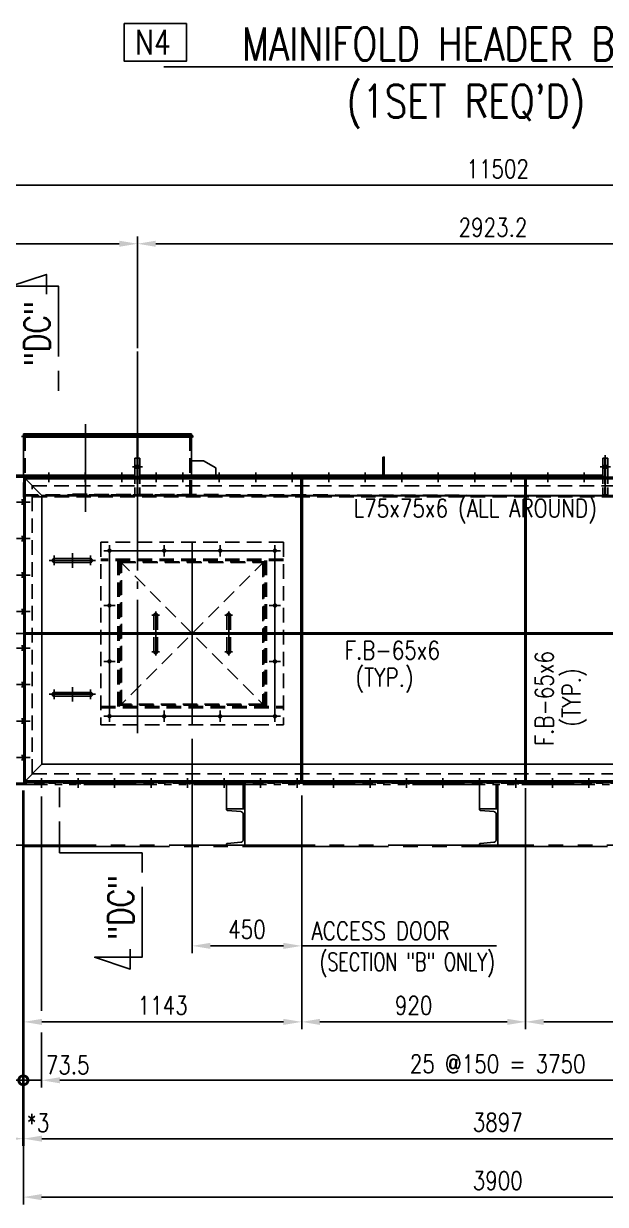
# Model space of a CAD drawing. Header units: millimetres. Extents: x 0 to 232280, y -26939 to 23794.
# Drawn here: x 35560 to 37952, y 7530 to 12382 of the extents above; entities that cross this region are included whole.
import ezdxf
from ezdxf.enums import TextEntityAlignment as Align

# ---------------------------------------------------------------- set-up
doc = ezdxf.new("R2010")
doc.units = ezdxf.units.MM
doc.header["$LTSCALE"] = 30
for name, pattern in [('JNK-CENTER', [34, 30, -1.5, 1, -1.5]), ('JNK-HIDDEN', [3, 2, -1]), ('JNK-PHANTOM', [15, 10, -1, 1, -1, 1, -1]), ('PHA', [30, 20, -2, 2, -2, 2, -2])]:
    doc.linetypes.add(name, pattern=pattern)
for name, color, linetype in [('CEN-R', 1, 'JNK-CENTER'), ('CON-C', 4, 'Continuous'), ('CON-G', 3, 'Continuous'), ('CON-W', 7, 'Continuous'), ('Dim-W', 7, 'Continuous'), ('HID-Y', 2, 'JNK-HIDDEN'), ('PAN-W', 6, 'PHA'), ('PHA-M', 6, 'JNK-PHANTOM'), ('RET PL', 2, 'Continuous'), ('STL-OBJT', 7, 'Continuous'), ('TXT-Y', 2, 'Continuous'), ('TXTT-C', 4, 'Continuous')]:
    doc.layers.add(name, color=color, linetype=linetype)
doc.styles.add('SIMPLEX', font='simplex.shx', dxfattribs={"width": 0.8})
doc.dimstyles.new('DIM30', dxfattribs={"dimscale": 30, "dimtxt": 2.5, "dimasz": 2.5, "dimexe": 1, "dimexo": 1, "dimgap": 1, "dimtad": 1, "dimdec": 0, "dimdsep": 46, "dimtxsty": 'SIMPLEX', "dimcen": 0, "dimclrd": 7, "dimclre": 7, "dimclrt": 2, "dimadec": 1, "dimazin": 2, "dimtfac": 1, "dimtdec": 0, "dimtix": 1, "dimtmove": 2, "dimatfit": 0, "dimfxl": 1, "dimtolj": 1, "dimtzin": 0, "dimarcsym": 0})

# ---------------------------------------------------------------- blocks, each defined once
blk = doc.blocks.new('A$C22F44257')
at = {"layer": 'CEN-R'}
blk.add_line((0, 14), (0, -17.5), dxfattribs=at)
at = {"layer": 'HID-Y'}
for p, q in [((-9, 0), (-9, -6)), ((9, 0), (9, -6))]:
    blk.add_line(p, q, dxfattribs=at)
blk = doc.blocks.new('A$C1E9C7F7A')
at = {"layer": 'Dim-W'}
blk.add_solid([(-9, 31), (-9, 17), (9, 31), (9, 17)], dxfattribs=at)
at = {"layer": 'STL-OBJT', "rotation": 180}
for p in [(0, 25), (0, 17)]:
    blk.add_blockref('A$C22F44257', p, dxfattribs=at)
blk = doc.blocks.new('A$C114C44F1')
at = {"layer": 'CEN-R'}
for p, q in [((-20, 75), (20, 75)), ((0, 95), (0, -95)), ((-30, 0), (30, 0)), ((-20, -75), (20, -75))]:
    blk.add_line(p, q, dxfattribs=at)
at = {"layer": 'CON-G'}
for p, q in [((-8, 75), (-8, -75)), ((8, 75), (8, -75))]:
    blk.add_line(p, q, dxfattribs=at)
for centre, start, end in [((0, 75), 0, 180), ((0, -75), 180, 0)]:
    blk.add_arc(centre, 8, start, end, dxfattribs=at)
blk = doc.blocks.new('A$C5131672C')
at = {"layer": 'CEN-R', "ltscale": 0.7}
blk.add_line((55.5, 0), (0, 0), dxfattribs=at)
at = {"layer": 'Dim-W'}
for p, q in [((35.2, 9), (20.2, 9)), ((35.2, -9), (20.2, -9))]:
    blk.add_line(p, q, dxfattribs=at)
blk.add_solid([(20.2, 9), (35.2, 9), (20.2, -9), (35.2, -9)], dxfattribs=at)
blk = doc.blocks.new('A$C2E0A1381')
at = {"layer": 'CEN-R', "ltscale": 0.7}
blk.add_line((27.7, -120), (-27.7, -120), dxfattribs=at)
at = {"layer": 'Dim-W'}
for p, q in [((7.5, -111), (-7.5, -111)), ((7.5, -129), (-7.5, -129))]:
    blk.add_line(p, q, dxfattribs=at)
blk.add_solid([(-7.5, -111), (7.5, -111), (-7.5, -129), (7.5, -129)], dxfattribs=at)
for p in [(-27.7, -270), (-27.7, -420), (-27.7, -570), (-27.7, -720), (-27.7, -870), (-27.7, -1020), (-27.7, -1170)]:
    blk.add_blockref('A$C5131672C', p, dxfattribs=at)
blk = doc.blocks.new('SECMARK2')
at = {"layer": 'CON-C'}
blk.add_line((0, 0), (-2.72, 0), dxfattribs=at)
blk.add_lwpolyline([(-4.67, 0), (-14.32, 0), (-14.32, 6.51), (-15.93, 1.64), (-13.23, 1.64)], dxfattribs=at)
at = {"layer": 'CON-C', "style": 'SIMPLEX', "width": 0.8}
blk.add_attdef('TAG', (-12.98, 1.18), '', height=3.5, dxfattribs=at)
blk = doc.blocks.new('A$C4B907FC6')
at = {"layer": 'CON-C'}
for p, q in [((0, 0), (0, -81.5)), ((0, -140), (0, -268.2)), ((339.3, -268.2), (0, -268.2))]:
    blk.add_line(p, q, dxfattribs=at)
blk = doc.blocks.new('A$C7D94799A')
at = {"layer": 'CON-W'}
h = blk.add_hatch(color=256, dxfattribs=at)
h.paths.add_polyline_path([(-1.5, 49), (-10.5, 49), (-10.5, 40), (-1.5, 40)])
h.paths.add_polyline_path([(10.5, 49), (1.5, 49), (1.5, 40), (10.5, 40)])
h.paths.add_polyline_path([(10.5, 40), (1.5, 40), (1.5, 31), (10.5, 31)])
h.paths.add_polyline_path([(-1.5, 40), (-7, 40), (-10.5, 40), (-10.5, 31), (-1.5, 31)])
at = {"layer": 'CEN-R'}
for p, q in [((0, 87.7), (0, -83.3)), ((-21, 40), (21, 40))]:
    blk.add_line(p, q, dxfattribs=at)
at = {"layer": 'CON-G'}
for p, q in [((-10.5, 75), (10.5, 75)), ((-10.5, 0), (-10.5, 75)), ((-1.5, 0), (-1.5, 75)), ((1.5, 0), (1.5, 75)), ((10.5, 0), (10.5, 75)), ((-1.5, -3), (-1.5, 0)), ((1.5, -3), (1.5, 0))]:
    blk.add_line(p, q, dxfattribs=at)
at = {"layer": 'HID-Y', "ltscale": 0.5}
for p, q in [((-10.5, -75), (-10.5, 0)), ((10.5, -75), (10.5, 0)), ((-1.5, -75), (-1.5, -3)), ((1.5, -75), (1.5, -3))]:
    blk.add_line(p, q, dxfattribs=at)
at = {"layer": 'HID-Y'}
blk.add_line((-10.5, -75), (10.5, -75), dxfattribs=at)
blk = doc.blocks.new('*D510')
at = {"layer": 'DEFPOINTS', "color": 0, "transparency": 16777216}
for p in [(35559.3, 9242.5), (39459.3, 7559.5), (39459.3, 7559.5)]:
    blk.add_point(p, dxfattribs=at)
at = {"layer": 'Dim-W', "color": 7, "lineweight": -2, "transparency": 16777216}
for p, q in [((35559.3, 9212.5), (35559.3, 7529.5)), ((35634.3, 7559.5), (39384.3, 7559.5))]:
    blk.add_line(p, q, dxfattribs=at)
at = {"layer": 'Dim-W', "color": 7, "transparency": 16777216}
for points in [[(35634.3, 7572), (35634.3, 7547), (35559.3, 7559.5)], [(39384.3, 7572), (39384.3, 7547), (39459.3, 7559.5)]]:
    blk.add_solid(points, dxfattribs=at)
at = {"layer": 'Dim-W', "color": 2, "transparency": 16777216, "insert": (37509.3, 7627), "char_height": 75, "attachment_point": 5, "style": 'SIMPLEX'}
blk.add_mtext('\\A1;3900', dxfattribs=at)
blk = doc.blocks.new('*D511')
at = {"layer": 'DEFPOINTS', "color": 0, "transparency": 16777216}
for p in [(35557.8, 9260.5), (35560.8, 9260.5), (35560.8, 7799.5)]:
    blk.add_point(p, dxfattribs=at)
at = {"layer": 'Dim-W', "color": 7, "lineweight": -2, "transparency": 16777216}
for p, q in [((35557.8, 9230.5), (35557.8, 7769.5)), ((35560.8, 9230.5), (35560.8, 7769.5)), ((35482.8, 7799.5), (35407.8, 7799.5)), ((35557.8, 7799.5), (35560.8, 7799.5)), ((35635.8, 7799.5), (35710.8, 7799.5))]:
    blk.add_line(p, q, dxfattribs=at)
at = {"layer": 'Dim-W', "color": 7, "transparency": 16777216}
for points in [[(35482.8, 7812), (35482.8, 7787), (35557.8, 7799.5)], [(35635.8, 7812), (35635.8, 7787), (35560.8, 7799.5)]]:
    blk.add_solid(points, dxfattribs=at)
at = {"layer": 'Dim-W', "color": 2, "transparency": 16777216, "insert": (35619.7, 7927.3), "char_height": 75, "attachment_point": 5, "style": 'SIMPLEX'}
blk.add_mtext('\\A1;\\P*3', dxfattribs=at)
blk = doc.blocks.new('_DotSmall')
at = {"color": 0, "linetype": 'ByBlock', "const_width": 0.5}
blk.add_lwpolyline([(-0.0625, 0, 1), (0.0625, 0, 1)], format="xyb", close=True, dxfattribs=at)
blk = doc.blocks.new('*D512')
at = {"layer": 'DEFPOINTS', "color": 0, "transparency": 16777216}
for p in [(35560.8, 9260.5), (35634.3, 9235), (35634.3, 8039.5)]:
    blk.add_point(p, dxfattribs=at)
at = {"layer": 'Dim-W', "color": 7, "lineweight": -2, "transparency": 16777216}
for p, q in [((35560.8, 9230.5), (35560.8, 8009.5)), ((35634.3, 9205), (35634.3, 8324.3)), ((35634.3, 8236.1), (35634.3, 8222.1)), ((35634.3, 8161.8), (35634.3, 8009.5)), ((35560.8, 8039.5), (35485.8, 8039.5)), ((35560.8, 8039.5), (35634.3, 8039.5)), ((35709.3, 8039.5), (35784.3, 8039.5))]:
    blk.add_line(p, q, dxfattribs=at)
at = {"layer": 'Dim-W', "color": 7, "transparency": 16777216}
blk.add_solid([(35709.3, 8052), (35709.3, 8027), (35634.3, 8039.5)], dxfattribs=at)
at = {"layer": 'Dim-W', "color": 7, "lineweight": -2, "transparency": 16777216, "xscale": 75, "yscale": 75, "zscale": 75}
blk.add_blockref('_DotSmall', (35560.8, 8039.5), dxfattribs=at)
at = {"layer": 'Dim-W', "color": 2, "transparency": 16777216, "insert": (35741.7, 8165.3), "char_height": 75, "attachment_point": 5, "style": 'SIMPLEX'}
blk.add_mtext('\\A1;\\P73.5', dxfattribs=at)
blk = doc.blocks.new('*D513')
at = {"layer": 'DEFPOINTS', "color": 0, "transparency": 16777216}
for p in [(35484.3, 9235), (35557.8, 9260.5), (35484.3, 8039.5)]:
    blk.add_point(p, dxfattribs=at)
at = {"layer": 'Dim-W', "color": 7, "lineweight": -2, "transparency": 16777216}
for p, q in [((35557.8, 9230.5), (35557.8, 8077)), ((35484.3, 9205), (35484.3, 8324.3)), ((35484.3, 8249.8), (35484.3, 8222.1)), ((35484.3, 8161.8), (35484.3, 8009.5)), ((35409.3, 8039.5), (35334.3, 8039.5)), ((35598.3, 8039.5), (35632.8, 8039.5))]:
    blk.add_line(p, q, dxfattribs=at)
at = {"layer": 'Dim-W', "color": 7, "transparency": 16777216}
blk.add_solid([(35409.3, 8052), (35409.3, 8027), (35484.3, 8039.5)], dxfattribs=at)
at = {"layer": 'Dim-W', "color": 7, "lineweight": -2, "transparency": 16777216, "xscale": 75, "yscale": 75, "zscale": 75, "rotation": 180}
blk.add_blockref('_DotSmall', (35557.8, 8039.5), dxfattribs=at)
at = {"layer": 'Dim-W', "color": 2, "transparency": 16777216, "insert": (35409.3, 8027), "char_height": 75, "attachment_point": 5, "style": 'SIMPLEX'}
blk.add_mtext('\\A1;\\P73.5', dxfattribs=at)
blk = doc.blocks.new('*D370')
at = {"layer": 'DEFPOINTS', "color": 0, "transparency": 16777216}
for p in [(35560.8, 7799.5), (35560.8, 7799.5), (39457.8, 7799.5)]:
    blk.add_point(p, dxfattribs=at)
at = {"layer": 'Dim-W', "color": 7, "lineweight": -2, "transparency": 16777216}
blk.add_line((39382.8, 7799.5), (35635.8, 7799.5), dxfattribs=at)
at = {"layer": 'Dim-W', "color": 7, "transparency": 16777216}
for points in [[(35635.8, 7812), (35635.8, 7787), (35560.8, 7799.5)], [(39382.8, 7812), (39382.8, 7787), (39457.8, 7799.5)]]:
    blk.add_solid(points, dxfattribs=at)
at = {"layer": 'Dim-W', "color": 2, "transparency": 16777216, "insert": (37509.3, 7867), "char_height": 75, "attachment_point": 5, "style": 'SIMPLEX'}
blk.add_mtext('\\A1;3897', dxfattribs=at)
blk = doc.blocks.new('*D371')
at = {"layer": 'DEFPOINTS', "color": 0, "transparency": 16777216}
for p in [(35634.3, 8039.5), (35634.3, 8039.5), (39384.3, 8039.5)]:
    blk.add_point(p, dxfattribs=at)
at = {"layer": 'Dim-W', "color": 7, "lineweight": -2, "transparency": 16777216}
blk.add_line((39309.3, 8039.5), (35709.3, 8039.5), dxfattribs=at)
at = {"layer": 'Dim-W', "color": 7, "transparency": 16777216}
for points in [[(35709.3, 8052), (35709.3, 8027), (35634.3, 8039.5)], [(39309.3, 8052), (39309.3, 8027), (39384.3, 8039.5)]]:
    blk.add_solid(points, dxfattribs=at)
at = {"layer": 'Dim-W', "color": 2, "transparency": 16777216, "insert": (37509.3, 8107), "char_height": 75, "attachment_point": 5, "style": 'SIMPLEX'}
blk.add_mtext('\\A1;25 @150 = 3750', dxfattribs=at)
blk = doc.blocks.new('*D377')
at = {"layer": 'DEFPOINTS', "color": 0, "transparency": 16777216}
for p in [(36253.3, 9473.1), (36703.6, 9239.5), (36703.6, 8591.8)]:
    blk.add_point(p, dxfattribs=at)
at = {"layer": 'Dim-W', "color": 7, "lineweight": -2, "transparency": 16777216}
for p, q in [((36253.3, 9443.1), (36253.3, 8561.8)), ((36703.6, 9209.5), (36703.6, 8561.8)), ((36328.3, 8591.8), (36628.6, 8591.8))]:
    blk.add_line(p, q, dxfattribs=at)
at = {"layer": 'Dim-W', "color": 7, "transparency": 16777216}
for points in [[(36328.3, 8604.3), (36328.3, 8579.3), (36253.3, 8591.8)], [(36628.6, 8604.3), (36628.6, 8579.3), (36703.6, 8591.8)]]:
    blk.add_solid(points, dxfattribs=at)
at = {"layer": 'Dim-W', "color": 2, "transparency": 16777216, "insert": (36478.4, 8659.3), "char_height": 75, "attachment_point": 5, "style": 'SIMPLEX'}
blk.add_mtext('\\A1;450', dxfattribs=at)
blk = doc.blocks.new('*D517')
at = {"layer": 'DEFPOINTS', "color": 0, "transparency": 16777216}
for p in [(36703.6, 9209.5), (35560.8, 8283.1), (35560.8, 8279.5)]:
    blk.add_point(p, dxfattribs=at)
at = {"layer": 'Dim-W', "color": 7, "lineweight": -2, "transparency": 16777216}
for p, q in [((36703.6, 9179.5), (36703.6, 8249.5)), ((35560.8, 8253.1), (35560.8, 8249.5)), ((36628.6, 8279.5), (35635.8, 8279.5))]:
    blk.add_line(p, q, dxfattribs=at)
at = {"layer": 'Dim-W', "color": 7, "transparency": 16777216}
for points in [[(35635.8, 8292), (35635.8, 8267), (35560.8, 8279.5)], [(36628.6, 8292), (36628.6, 8267), (36703.6, 8279.5)]]:
    blk.add_solid(points, dxfattribs=at)
at = {"layer": 'Dim-W', "color": 2, "transparency": 16777216, "insert": (36132.2, 8347), "char_height": 75, "attachment_point": 5, "style": 'SIMPLEX'}
blk.add_mtext('\\A1;1143', dxfattribs=at)
blk = doc.blocks.new('*D378')
at = {"layer": 'DEFPOINTS', "color": 0, "transparency": 16777216}
for p in [(37623.6, 9269.5), (36703.6, 8279.5), (36703.6, 8279.5)]:
    blk.add_point(p, dxfattribs=at)
at = {"layer": 'Dim-W', "color": 7, "lineweight": -2, "transparency": 16777216}
for p, q in [((37623.6, 9239.5), (37623.6, 8249.5)), ((37548.6, 8279.5), (36778.6, 8279.5))]:
    blk.add_line(p, q, dxfattribs=at)
at = {"layer": 'Dim-W', "color": 7, "transparency": 16777216}
for points in [[(36778.6, 8292), (36778.6, 8267), (36703.6, 8279.5)], [(37548.6, 8292), (37548.6, 8267), (37623.6, 8279.5)]]:
    blk.add_solid(points, dxfattribs=at)
at = {"layer": 'Dim-W', "color": 2, "transparency": 16777216, "insert": (37163.6, 8347), "char_height": 75, "attachment_point": 5, "style": 'SIMPLEX'}
blk.add_mtext('\\A1;920', dxfattribs=at)
blk = doc.blocks.new('*D379')
at = {"layer": 'DEFPOINTS', "color": 0, "transparency": 16777216}
for p in [(38543.6, 9269.5), (37623.6, 8279.5), (37623.6, 8279.5)]:
    blk.add_point(p, dxfattribs=at)
at = {"layer": 'Dim-W', "color": 7, "lineweight": -2, "transparency": 16777216}
for p, q in [((38543.6, 9239.5), (38543.6, 8249.5)), ((38468.6, 8279.5), (37698.6, 8279.5))]:
    blk.add_line(p, q, dxfattribs=at)
at = {"layer": 'Dim-W', "color": 7, "transparency": 16777216}
for points in [[(37698.6, 8292), (37698.6, 8267), (37623.6, 8279.5)], [(38468.6, 8292), (38468.6, 8267), (38543.6, 8279.5)]]:
    blk.add_solid(points, dxfattribs=at)
at = {"layer": 'Dim-W', "color": 2, "transparency": 16777216, "insert": (38083.6, 8347), "char_height": 75, "attachment_point": 5, "style": 'SIMPLEX'}
blk.add_mtext('\\A1;920', dxfattribs=at)
blk = doc.blocks.new('*D518')
at = {"layer": 'DEFPOINTS', "color": 0, "transparency": 16777216}
for p in [(31758.3, 11717), (31758.3, 10595.5), (43260.3, 10585.5)]:
    blk.add_point(p, dxfattribs=at)
at = {"layer": 'Dim-W', "color": 7, "lineweight": -2, "transparency": 16777216}
for p, q in [((31758.3, 10625.5), (31758.3, 11747)), ((43260.3, 10615.5), (43260.3, 11747)), ((43185.3, 11717), (31833.3, 11717))]:
    blk.add_line(p, q, dxfattribs=at)
at = {"layer": 'Dim-W', "color": 7, "transparency": 16777216}
for points in [[(31833.3, 11729.5), (31833.3, 11704.5), (31758.3, 11717)], [(43185.3, 11729.5), (43185.3, 11704.5), (43260.3, 11717)]]:
    blk.add_solid(points, dxfattribs=at)
at = {"layer": 'Dim-W', "color": 2, "transparency": 16777216, "insert": (37509.3, 11784.5), "char_height": 75, "attachment_point": 5, "style": 'SIMPLEX'}
blk.add_mtext('\\A1;11502', dxfattribs=at)
blk = doc.blocks.new('*D386')
at = {"layer": 'DEFPOINTS', "color": 0, "transparency": 16777216}
for p in [(38951.5, 11477), (36028.3, 11035.2), (38951.5, 11019.4)]:
    blk.add_point(p, dxfattribs=at)
at = {"layer": 'Dim-W', "color": 7, "lineweight": -2, "transparency": 16777216}
for p, q in [((36028.3, 11065.2), (36028.3, 11507)), ((38951.5, 11049.4), (38951.5, 11507)), ((36103.3, 11477), (38876.5, 11477))]:
    blk.add_line(p, q, dxfattribs=at)
at = {"layer": 'Dim-W', "color": 7, "transparency": 16777216}
for points in [[(36103.3, 11489.5), (36103.3, 11464.5), (36028.3, 11477)], [(38876.5, 11489.5), (38876.5, 11464.5), (38951.5, 11477)]]:
    blk.add_solid(points, dxfattribs=at)
at = {"layer": 'Dim-W', "color": 2, "transparency": 16777216, "insert": (37489.9, 11544.5), "char_height": 75, "attachment_point": 5, "style": 'SIMPLEX'}
blk.add_mtext('\\A1;2923.2', dxfattribs=at)
blk = doc.blocks.new('*D387')
at = {"layer": 'DEFPOINTS', "color": 0, "transparency": 16777216}
for p in [(36028.3, 11477), (33382.3, 11074.6), (36028.3, 11017.9)]:
    blk.add_point(p, dxfattribs=at)
at = {"layer": 'Dim-W', "color": 7, "lineweight": -2, "transparency": 16777216}
for p, q in [((33382.3, 11104.6), (33382.3, 11507)), ((36028.3, 11047.9), (36028.3, 11507)), ((33457.3, 11477), (35953.3, 11477))]:
    blk.add_line(p, q, dxfattribs=at)
at = {"layer": 'Dim-W', "color": 7, "transparency": 16777216}
for points in [[(33457.3, 11489.5), (33457.3, 11464.5), (33382.3, 11477)], [(35953.3, 11489.5), (35953.3, 11464.5), (36028.3, 11477)]]:
    blk.add_solid(points, dxfattribs=at)
at = {"layer": 'Dim-W', "color": 2, "transparency": 16777216, "insert": (34705.3, 11544.5), "char_height": 75, "attachment_point": 5, "style": 'SIMPLEX'}
blk.add_mtext('\\A1;2646', dxfattribs=at)
blk = doc.blocks.new('A$C1AD52F16')
at = {"layer": 'CEN-R'}
blk.add_line((0, 77.6), (0, -3.8), dxfattribs=at)
at = {"layer": 'CON-G'}
blk.add_lwpolyline([(-3, 75), (3, 75), (3, 0), (-3, 0)], close=True, dxfattribs=at)
blk = doc.blocks.new('A$C5646093A')
at = {"layer": 'CON-G'}
blk.add_blockref('A$C1AD52F16', (0, 0), dxfattribs=at)
blk = doc.blocks.new('A$C19985C0F')
at = {"layer": 'CEN-R'}
for p, q in [((363.5, 340), (-363.5, 340)), ((-340, 363.5), (-340, -363.5)), ((-115, 316.5), (-115, 363.5)), ((0, -375), (0, 375)), ((115, 316.5), (115, 363.5)), ((340, 363.5), (340, -363.5)), ((-316.5, 115), (-363.5, 115)), ((316.5, 115), (363.5, 115)), ((-150, 90.3), (-150, -90.3)), ((150, 90.3), (150, -90.3)), ((375, 0), (-375, 0)), ((-316.5, -115), (-363.5, -115)), ((316.5, -115), (363.5, -115)), ((-115, -363.5), (-115, -316.5)), ((115, -363.5), (115, -316.5)), ((363.5, -340), (-363.5, -340))]:
    blk.add_line(p, q, dxfattribs=at)
at = {"layer": 'CON-G'}
blk.add_circle((-340, -340), 6, dxfattribs=at)
at = {"layer": 'HID-Y'}
for p, q in [((375, 375), (-375, 375)), ((-375, 375), (-375, -375)), ((375, 375), (375, -375)), ((375, 306), (-375, 306)), ((375, 300), (-375, 300)), ((-306, 300), (-306, -300)), ((-300, 300), (-300, -300)), ((300, 300), (-300, -300)), ((-300, 300), (300, -300)), ((300, 300), (300, -300)), ((306, 300), (306, -300)), ((-165.3, 75), (-134.7, 75)), ((165.3, 75), (134.7, 75)), ((-165.3, -75), (-134.7, -75)), ((165.3, -75), (134.7, -75)), ((-375, -300), (375, -300)), ((-375, -306), (375, -306)), ((-375, -375), (375, -375))]:
    blk.add_line(p, q, dxfattribs=at)
for points in [[(-294, 294), (294, 294), (294, -294), (-294, -294)], [(-291, 291), (291, 291), (291, -291), (-291, -291)]]:
    blk.add_lwpolyline(points, close=True, dxfattribs=at)
for points in [[(-158, 75), (-158, -75, 1), (-142, -75), (-142, 75, 1)], [(158, 75), (158, -75, -1), (142, -75), (142, 75, -1)]]:
    blk.add_lwpolyline(points, format="xyb", close=True, dxfattribs=at)
for centre in [(-340, 340), (-115, 340), (115, 340), (340, 340), (-340, 115), (340, 115), (-340, -115), (340, -115), (-115, -340), (115, -340), (340, -340)]:
    blk.add_circle(centre, 6, dxfattribs=at)

msp = doc.modelspace()

# ---------------------------------------------------------------- hatches: boundary and pattern name
at = {"layer": 'CON-W'}
h = msp.add_hatch(color=256, dxfattribs=at)
h.paths.add_polyline_path([(36026.81, 10569.53), (36017.81, 10569.53), (36017.81, 10560.53), (36026.81, 10560.53)])
h.paths.add_polyline_path([(36038.81, 10569.53), (36029.81, 10569.53), (36029.81, 10560.53), (36038.81, 10560.53)])
h.paths.add_polyline_path([(36038.81, 10560.53), (36029.81, 10560.53), (36029.81, 10551.53), (36038.81, 10551.53)])
h.paths.add_polyline_path([(36026.81, 10560.53), (36021.27, 10560.53), (36017.81, 10560.53), (36017.81, 10551.53), (36026.81, 10551.53)])

# ---------------------------------------------------------------- linework, layer by layer
at = {"layer": 'CEN-R'}
for p, q in [((36028.31, 11034.24), (36028.31, 10375.53)), ((36028.31, 11034.24), (36028.31, 9466.06)), ((35815.31, 10735.62), (35815.31, 10375.53)), ((36258.26, 10685.53), (35551.11, 10685.53)), ((36253.26, 10690.53), (36253.26, 10680.53)), ((36007.31, 10560.53), (36049.31, 10560.53)), ((44239.59, 9875.51), (31836.61, 9875.51))]:
    msp.add_line(p, q, dxfattribs=at)
at = {"layer": 'CEN-R', "ltscale": 0.7}
for p, q in [((36703.56, 9269.53), (36703.56, 10511.53)), ((37623.56, 9269.53), (37623.56, 10511.53))]:
    msp.add_line(p, q, dxfattribs=at)
at = {"layer": 'CON-C'}
msp.add_lwpolyline([(36229.74, 12381.52), (36229.74, 12227.16), (35974.24, 12227.16), (35974.24, 12381.52)], close=True, dxfattribs=at)
at = {"layer": 'CON-G'}
for p, q in [((35557.35, 10688.53), (36253.26, 10688.53)), ((35557.35, 10682.53), (36253.26, 10682.53)), ((35560.35, 10525.53), (35560.35, 10695.53)), ((35560.35, 10695.53), (36026.81, 10695.53)), ((36026.81, 10520.53), (36026.81, 10695.53)), ((36029.81, 10695.53), (36250.26, 10695.53)), ((36029.81, 10520.53), (36029.81, 10695.53)), ((36250.26, 10525.53), (36250.26, 10695.53)), ((36017.81, 10520.53), (36017.81, 10595.53)), ((36017.81, 10595.53), (36028.31, 10595.53)), ((36028.31, 10595.53), (36038.81, 10595.53)), ((36038.81, 10520.53), (36038.81, 10595.53)), ((31761.31, 10517.53), (39457.81, 10517.53)), ((34382.31, 10520.53), (37950.41, 10520.53)), ((36017.81, 10525.53), (34392.81, 10525.53)), ((35560.81, 9263.53), (35560.81, 10517.53)), ((35560.81, 10517.53), (35635.81, 10442.53)), ((35560.81, 10517.53), (35635.81, 10442.53)), ((35566.81, 10511.53), (39451.81, 10511.53)), ((35566.81, 9269.53), (35566.81, 10511.53)), ((36960.81, 10525.53), (36038.81, 10525.53)), ((37941.41, 10525.53), (36960.81, 10525.53)), ((35635.81, 10442.53), (39382.81, 10442.53)), ((35635.81, 9338.53), (35635.81, 10442.53)), ((35566.81, 9878.51), (36253.31, 9878.51)), ((36253.31, 9872.51), (35566.81, 9872.51)), ((36253.31, 9878.51), (36700.56, 9878.51)), ((36700.56, 9872.51), (36253.31, 9872.51)), ((36706.56, 9878.51), (37620.56, 9878.51)), ((37620.56, 9872.51), (36706.56, 9872.51)), ((37626.56, 9878.51), (38540.56, 9878.51)), ((38540.56, 9872.51), (37626.56, 9872.51)), ((35635.81, 9338.53), (35560.81, 9263.53)), ((35635.81, 9338.53), (39382.81, 9338.53)), ((35566.81, 9269.53), (36020.81, 9269.53)), ((35965.91, 9269.53), (39451.81, 9269.53)), ((35560.81, 9263.53), (36026.81, 9263.53)), ((36026.81, 9263.53), (39457.81, 9263.53))]:
    msp.add_line(p, q, dxfattribs=at)
at = {"layer": 'CON-G', "flags": 128}
msp.add_lwpolyline([(36250.26, 10585.53), (36300.26, 10585.53), (36350.26, 10555.53), (36350.26, 10525.53), (36250.26, 10525.53), (36250.26, 10585.53)], dxfattribs=at)
at = {"layer": 'CON-G'}
for points in [[(36706.56, 9269.53), (36700.56, 9269.53), (36700.56, 10511.53), (36706.56, 10511.53)], [(37626.56, 9269.53), (37620.56, 9269.53), (37620.56, 10511.53), (37626.56, 10511.53)]]:
    msp.add_lwpolyline(points, close=True, dxfattribs=at)
msp.add_arc((36253.26, 10685.53), 3, 270, 90, dxfattribs=at)
at = {"layer": 'CON-W'}
msp.add_line((36703.56, 8591.81), (37504.01, 8591.81), dxfattribs=at)
at = {"layer": 'Dim-W'}
msp.add_line((35634.31, 8236.13), (35634.31, 8009.53), dxfattribs=at)
at = {"layer": 'HID-Y'}
for p, q in [((35560.35, 10688.53), (35560.35, 10682.53)), ((35566.35, 10445.53), (35566.35, 10695.53)), ((36244.26, 10445.53), (36244.26, 10695.53)), ((36250.26, 10688.53), (36250.26, 10682.53)), ((35560.35, 10435.53), (35560.35, 10525.53)), ((35566.35, 10445.53), (35566.35, 10525.53)), ((35595.81, 10482.53), (39422.81, 10482.53)), ((35595.81, 9298.53), (35595.81, 10482.53)), ((36250.26, 10445.53), (36250.26, 10525.53)), ((35560.35, 10445.53), (36250.26, 10445.53)), ((36017.81, 10445.53), (36026.81, 10445.53)), ((36029.81, 10445.53), (36038.81, 10445.53)), ((35595.81, 9298.53), (39422.81, 9298.53))]:
    msp.add_line(p, q, dxfattribs=at)
at = {"layer": 'HID-Y', "ltscale": 0.5}
for p, q in [((36017.81, 10445.53), (36017.81, 10520.53)), ((36026.81, 10445.53), (36026.81, 10520.53)), ((36029.81, 10445.53), (36029.81, 10520.53)), ((36038.81, 10445.53), (36038.81, 10520.53))]:
    msp.add_line(p, q, dxfattribs=at)
at = {"layer": 'HID-Y'}
for centre, start, end in [((35557.35, 10685.53), 270, 90), ((36253.26, 10685.53), 90, 270)]:
    msp.add_arc(centre, 3, start, end, dxfattribs=at)
at = {"layer": 'PAN-W'}
for p, q in [((36394.31, 9155.53), (36394.31, 9255.53)), ((36462.31, 9155.53), (36462.31, 9255.53)), ((36469.31, 9155.53), (36469.31, 9255.53)), ((37434.31, 9155.53), (37434.31, 9255.53)), ((37502.31, 9155.53), (37502.31, 9255.53)), ((37509.31, 9155.53), (37509.31, 9255.53)), ((31658.31, 9005.53), (43360.31, 9005.53)), ((43360.31, 8999.53), (31658.31, 8999.53))]:
    msp.add_line(p, q, dxfattribs=at)
for points in [[(36469.31, 9155.53), (36469.31, 9005.53), (36394.31, 9005.53), (36394.31, 9007.95, -0.3888787), (36398.87, 9012.93), (36453.68, 9017.73, 0.3888787), (36462.81, 9027.69), (36462.81, 9133.37, 0.3888787), (36453.68, 9143.33), (36398.87, 9148.13, -0.3888787), (36394.31, 9153.11), (36394.31, 9155.53)], [(37509.31, 9155.53), (37509.31, 9005.53), (37434.31, 9005.53), (37434.31, 9007.95, -0.3888787), (37438.87, 9012.93), (37493.68, 9017.73, 0.3888787), (37502.81, 9027.69), (37502.81, 9133.37, 0.3888787), (37493.68, 9143.33), (37438.87, 9148.13, -0.3888787), (37434.31, 9153.11), (37434.31, 9155.53)]]:
    msp.add_lwpolyline(points, format="xyb", close=True, dxfattribs=at)
at = {"layer": 'PHA-M'}
for p, q in [((31673.31, 9260.53), (43340.31, 9260.53)), ((31758.31, 9255.53), (43260.31, 9255.53))]:
    msp.add_line(p, q, dxfattribs=at)
at = {"layer": 'RET PL', "color": 6, "linetype": 'JNK-HIDDEN'}
for p, q in [((35560.81, 9266.53), (39457.81, 9266.53)), ((39454.81, 9263.53), (35563.81, 9263.53))]:
    msp.add_line(p, q, dxfattribs=at)
for points in [[(35563.81, 10440.53), (39257.31, 10440.53), (39257.31, 10437.53), (35560.81, 10437.53), (35560.81, 10437.53)], [(35560.81, 9266.53), (35560.81, 10437.53)], [(35563.81, 10440.53), (35563.81, 9263.53)], [(39454.81, 10440.53), (35761.31, 10440.53), (35761.31, 10447.53), (39457.81, 10437.53), (39457.81, 10437.53)]]:
    msp.add_lwpolyline(points, dxfattribs=at)

# ---------------------------------------------------------------- block references
msp.add_blockref('A$C19985C0F', (36253.31, 9875.51))
at = {"layer": 'CON-G', "xscale": -1, "rotation": 90}
for p in [(35760.81, 10175.51), (35760.81, 9625.51)]:
    msp.add_blockref('A$C114C44F1', p, dxfattribs=at)
at = {"layer": 'Dim-W'}
ref = msp.add_blockref('SECMARK2', (35703.18, 10873.12), dxfattribs=dict(at, xscale=-30, yscale=30, zscale=30, rotation=90))
ref.add_attrib('TAG', '"DC"', (35667.78, 10975.02), dxfattribs={"layer": 'CON-C', "height": 105, "rotation": 90, "style": 'SIMPLEX', "width": 0.8})
for name, p in [('A$C5646093A', (37039.81, 10525.53)), ('A$C7D94799A', (37951.51, 10520.53)), ('A$C1E9C7F7A', (35663.8, 10494.56)), ('A$C1E9C7F7A', (35813.8, 10494.56)), ('A$C1E9C7F7A', (35963.8, 10494.56)), ('A$C1E9C7F7A', (36104.91, 10494.56)), ('A$C1E9C7F7A', (36214.91, 10494.56)), ('A$C1E9C7F7A', (36364.91, 10494.56)), ('A$C1E9C7F7A', (36514.91, 10494.56)), ('A$C1E9C7F7A', (36664.91, 10494.56)), ('A$C1E9C7F7A', (36814.91, 10494.56)), ('A$C1E9C7F7A', (36964.91, 10494.56)), ('A$C1E9C7F7A', (37114.91, 10494.56)), ('A$C1E9C7F7A', (37264.91, 10494.56)), ('A$C1E9C7F7A', (37414.91, 10494.56)), ('A$C1E9C7F7A', (37564.91, 10494.56)), ('A$C1E9C7F7A', (37714.91, 10494.56)), ('A$C1E9C7F7A', (37864.91, 10494.56)), ('A$C2E0A1381', (35559.31, 10535.55)), ('A$C1E9C7F7A', (35634.31, 9238.56)), ('A$C1E9C7F7A', (35784.31, 9238.56)), ('A$C1E9C7F7A', (35934.31, 9238.56)), ('A$C1E9C7F7A', (36084.31, 9238.56)), ('A$C1E9C7F7A', (36234.31, 9238.56)), ('A$C1E9C7F7A', (36384.31, 9238.56)), ('A$C1E9C7F7A', (36534.31, 9238.56)), ('A$C1E9C7F7A', (36684.31, 9238.56)), ('A$C1E9C7F7A', (36834.31, 9238.56)), ('A$C1E9C7F7A', (36984.31, 9238.56)), ('A$C1E9C7F7A', (37134.31, 9238.56)), ('A$C1E9C7F7A', (37284.31, 9238.56)), ('A$C1E9C7F7A', (37434.31, 9238.56)), ('A$C1E9C7F7A', (37584.31, 9238.56)), ('A$C1E9C7F7A', (37734.31, 9238.56)), ('A$C1E9C7F7A', (37884.31, 9238.56)), ('A$C4B907FC6', (35708.4, 9242.74))]:
    msp.add_blockref(name, p, dxfattribs=at)
ref = msp.add_blockref('SECMARK2', (36047.68, 8974.57), dxfattribs=dict(at, xscale=30, yscale=30, zscale=30, rotation=90.00000000000001))
ref.add_attrib('TAG', '"DC"', (36012.28, 8616.91), dxfattribs={"layer": 'CON-C', "height": 105, "rotation": 90, "style": 'SIMPLEX', "width": 0.8})

# ---------------------------------------------------------------- texts
at = {"layer": 'CON-C', "style": 'SIMPLEX', "width": 0.8}
msp.add_attdef('N4', text='1', height=101.25, dxfattribs=at).set_placement((36092.11, 12305.01), align=Align.MIDDLE_CENTER)
at = {"layer": 'TXT-Y', "color": 2, "style": 'SIMPLEX', "width": 0.8}
msp.add_text('L75x75x6 (ALL AROUND)', height=75, dxfattribs=at).set_placement((36916.84, 10352.96))
at = {"layer": 'TXT-Y', "color": 2, "style": 'SIMPLEX'}
for s, width, p in [('F.B-65x6', 0.8, (37076.15, 9769)), ('(TYP.)', 0.8, (37044.29, 9657.93)), ('(SECTION "B" ONLY)', 0.7, (37137.69, 8488.79))]:
    msp.add_text(s, height=75, dxfattribs=dict(at, width=width)).set_placement(p, align=Align.CENTER)
at = {"layer": 'TXT-Y', "color": 2, "style": 'SIMPLEX', "width": 0.8}
for s, p in [('F.B-65x6', (37738.19, 9607.97)), ('(TYP.)', (37849.42, 9612.72))]:
    msp.add_text(s, height=75, rotation=90, dxfattribs=at).set_placement(p, align=Align.CENTER)
at = {"layer": 'TXT-Y', "style": 'SIMPLEX', "width": 0.8}
msp.add_text(' ACCESS DOOR', height=75, dxfattribs=at).set_placement((36702.57, 8616.02))
at = {"layer": 'TXTT-C', "style": 'SIMPLEX', "width": 0.8}
for s, p in [('%%U    MAINIFOLD HEADER BOX PLAN', (37378.36, 12230.57)), ("(1SET REQ'D)", (37378.36, 11995.44))]:
    msp.add_text(s, height=135, dxfattribs=at).set_placement(p, align=Align.CENTER)

# ---------------------------------------------------------------- dimensions: what is measured, and where the dimension line sits
at = {"layer": 'Dim-W'}
dim = msp.add_linear_dim(base=(31758.31, 11716.96), p1=(43260.31, 10585.53), p2=(31758.31, 10595.53), angle=180, dimstyle='DIM30', dxfattribs=at)
dim.commit()
dim.dimension.update_dxf_attribs({"geometry": '*D518', "text_midpoint": (37509.31, 11784.46)})
for base, p1, p2, picture, middle in [((36028.31, 11476.96), (33382.31, 11074.6), (36028.31, 11017.94), '*D387', (34705.31, 11544.46)), ((38951.51, 11476.96), (36028.31, 11035.18), (38951.51, 11019.37), '*D386', (37489.91, 11544.46))]:
    dim = msp.add_linear_dim(base=base, p1=p1, p2=p2, dimstyle='DIM30', override={"dimdec": 1}, dxfattribs=at)
    dim.commit()
    dim.dimension.update_dxf_attribs({"geometry": picture, "text_midpoint": middle})
for base, p1, p2, picture, middle in [((36703.56, 8591.81), (36253.31, 9473.05), (36703.56, 9239.53), '*D377', (36478.43, 8659.31)), ((36703.56, 8279.53), (37623.56, 9269.53), (36703.56, 8279.53), '*D378', (37163.56, 8347.03)), ((37623.56, 8279.53), (38543.56, 9269.53), (37623.56, 8279.53), '*D379', (38083.56, 8347.03)), ((39459.31, 7559.53), (35559.31, 9242.45), (39459.31, 7559.53), '*D510', (37509.31, 7627.03)), ((35560.81, 8279.53), (36703.56, 9209.53), (35560.81, 8283.09), '*D517', (36132.18, 8347.03)), ((35560.81, 7799.53), (39457.81, 7799.53), (35560.81, 7799.53), '*D370', (37509.31, 7867.03))]:
    dim = msp.add_linear_dim(base=base, p1=p1, p2=p2, dimstyle='DIM30', dxfattribs=at)
    dim.commit()
    dim.dimension.update_dxf_attribs({"geometry": picture, "text_midpoint": middle})
dim = msp.add_linear_dim(base=(35484.31, 8039.53), p1=(35557.81, 9260.53), p2=(35484.31, 9235.02), angle=180, text='\\X<>', dimstyle='DIM30', override={"dimdec": 1, "dimblk1": 'DotSmall', "dimsah": 1}, dxfattribs=at)
dim.commit()
dim.dimension.update_dxf_attribs({"geometry": '*D513', "text_midpoint": (35409.31, 8027.03), "dimtype": 160})
dim = msp.add_linear_dim(base=(35560.81, 7799.53), p1=(35557.81, 9260.53), p2=(35560.81, 9260.53), text='\\X*<>', dimstyle='DIM30', dxfattribs=at)
dim.commit()
dim.dimension.update_dxf_attribs({"geometry": '*D511', "text_midpoint": (35619.75, 7927.25), "dimtype": 160})
dim = msp.add_linear_dim(base=(35634.31, 8039.53), p1=(35560.81, 9260.53), p2=(35634.31, 9235.02), text='\\X<>', dimstyle='DIM30', override={"dimdec": 1, "dimblk1": 'DotSmall', "dimsah": 1}, dxfattribs=at)
dim.commit()
dim.dimension.update_dxf_attribs({"geometry": '*D512', "text_midpoint": (35741.73, 8165.3), "dimtype": 160})
dim = msp.add_linear_dim(base=(35634.31, 8039.53), p1=(39384.31, 8039.53), p2=(35634.31, 8039.53), text='25 @150 = <>', dimstyle='DIM30', dxfattribs=at)
dim.commit()
dim.dimension.update_dxf_attribs({"geometry": '*D371', "text_midpoint": (37509.31, 8107.03)})

doc.saveas('drawing.dxf')
